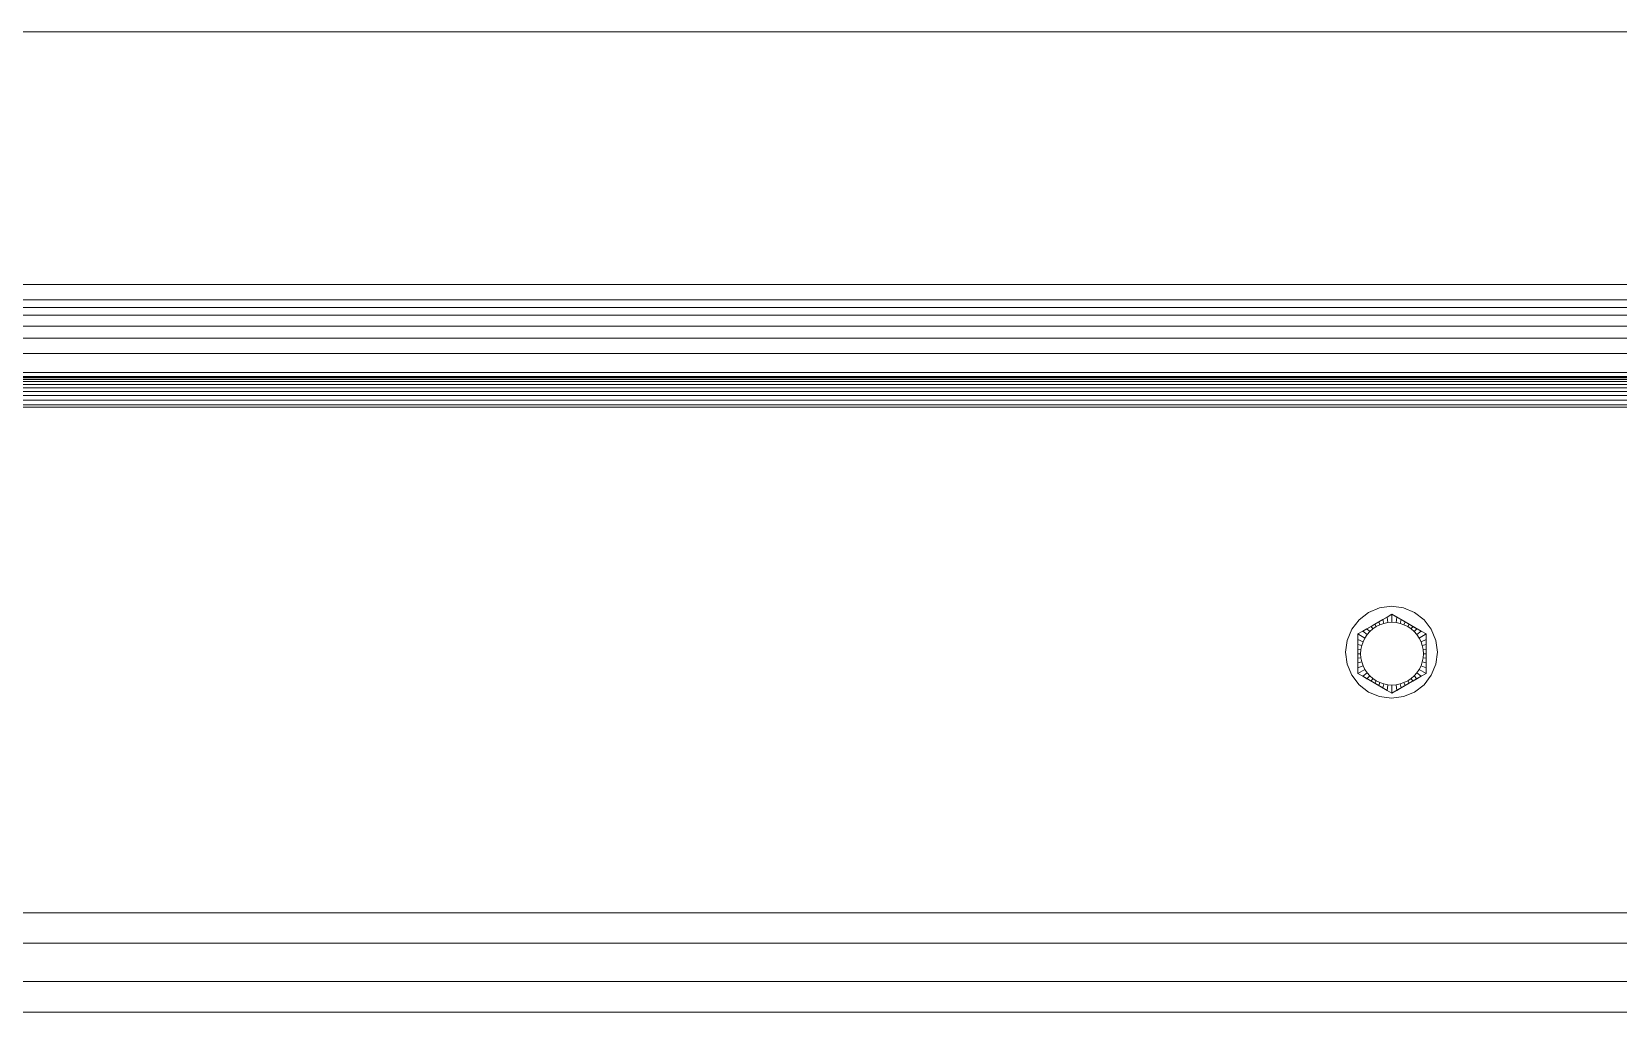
# Model space of a CAD drawing. Header units: inches. Extents: x -827 to 154, y -802 to 207.
# Drawn here: x -147.74 to -134.79, y -137.85 to -129.85 of the extents above; entities that cross this region are included whole.
import ezdxf

# ---------------------------------------------------------------- set-up
doc = ezdxf.new("R2010")
doc.units = ezdxf.units.IN
doc.header["$MEASUREMENT"] = 0
doc.layers.add('Layer0', color=7, linetype='Continuous', lineweight=9)
doc.layers.add('Shop_Sabre_RC-8_CNC_Router_skp', color=8, linetype='Continuous', lineweight=9)

# ---------------------------------------------------------------- blocks, each defined once
blk = doc.blocks.new('Shop_Sabre_RC-8_CNC_Router_skp_168-402907-Level 1')
at = {"layer": 'Layer0'}
for p, q in [((57.123, 0.732), (109.625, 0.732)), ((109.625, 0.732), (57.123, 0.732)), ((57.123, 0.693), (109.625, 0.693)), ((109.625, 0.693), (57.123, 0.693)), ((57.123, 0.656), (109.625, 0.656)), ((109.625, 0.656), (57.123, 0.656)), ((109.625, 0.622), (57.123, 0.622)), ((57.123, 0.622), (109.625, 0.622)), ((109.625, 0.592), (57.123, 0.592)), ((57.123, 0.592), (109.625, 0.592)), ((57.123, 0.565), (109.625, 0.565)), ((57.123, 0.565), (109.625, 0.565)), ((109.625, 0.542), (57.123, 0.542)), ((109.625, 0.542), (57.123, 0.542)), ((57.123, 0.524), (109.625, 0.524)), ((57.123, 0.524), (109.625, 0.524)), ((57.123, 0.511), (109.625, 0.511)), ((109.625, 0.511), (57.123, 0.511)), ((109.625, 0.503), (57.123, 0.503)), ((109.625, 0.503), (57.123, 0.503)), ((57.123, 0.5), (109.625, 0.5)), ((57.123, 0.5), (109.625, 0.5))]:
    blk.add_line(p, q, dxfattribs=at)
blk = doc.blocks.new('Shop_Sabre_RC-8_CNC_Router_skp_167-402906-Level 1')
blk.add_blockref('Shop_Sabre_RC-8_CNC_Router_skp_168-402907-Level 1', (0, 0))
blk = doc.blocks.new('Shop_Sabre_RC-8_CNC_Router_skp_164-402903-Level 1')
blk.add_blockref('Shop_Sabre_RC-8_CNC_Router_skp_167-402906-Level 1', (0, 0))
blk = doc.blocks.new('Shop_Sabre_RC-8_CNC_Router_skp_9-V86-Level 1')
at = {"layer": 'Layer0'}
for p, q in [((96.006, 2.445), (96.245, 2.583)), ((96.245, 2.583), (96.006, 2.445)), ((96.041, 2.466), (96.006, 2.445)), ((96.006, 2.445), (96.041, 2.466)), ((96.074, 2.485), (96.041, 2.466)), ((96.041, 2.466), (96.074, 2.485)), ((96.041, 2.466), (96.064, 2.443)), ((96.064, 2.443), (96.041, 2.466)), ((96.064, 2.443), (96.089, 2.465)), ((96.064, 2.443), (96.089, 2.465)), ((96.105, 2.503), (96.074, 2.485)), ((96.074, 2.485), (96.105, 2.503)), ((96.074, 2.485), (96.089, 2.465)), ((96.089, 2.465), (96.074, 2.485)), ((96.089, 2.465), (96.108, 2.477)), ((96.089, 2.465), (96.108, 2.477)), ((96.137, 2.521), (96.105, 2.503)), ((96.137, 2.521), (96.105, 2.503)), ((96.105, 2.503), (96.117, 2.483)), ((96.117, 2.483), (96.105, 2.503)), ((96.108, 2.477), (96.117, 2.483)), ((96.108, 2.477), (96.117, 2.483)), ((96.117, 2.483), (96.147, 2.498)), ((96.117, 2.483), (96.147, 2.498)), ((96.17, 2.54), (96.137, 2.521)), ((96.17, 2.54), (96.137, 2.521)), ((96.137, 2.521), (96.147, 2.498)), ((96.147, 2.498), (96.137, 2.521)), ((96.147, 2.498), (96.179, 2.509)), ((96.147, 2.498), (96.179, 2.509)), ((96.205, 2.561), (96.17, 2.54)), ((96.205, 2.561), (96.17, 2.54)), ((96.179, 2.509), (96.17, 2.54)), ((96.17, 2.54), (96.179, 2.509)), ((96.179, 2.509), (96.211, 2.515)), ((96.179, 2.509), (96.211, 2.515)), ((96.245, 2.583), (96.205, 2.561)), ((96.245, 2.583), (96.205, 2.561)), ((96.211, 2.515), (96.205, 2.561)), ((96.205, 2.561), (96.211, 2.515)), ((96.211, 2.515), (96.245, 2.518)), ((96.211, 2.515), (96.245, 2.518)), ((96.245, 2.583), (96.245, 2.518)), ((96.245, 2.518), (96.245, 2.583)), ((96.284, 2.561), (96.245, 2.583)), ((96.245, 2.583), (96.284, 2.561)), ((96.245, 2.518), (96.278, 2.515)), ((96.245, 2.518), (96.278, 2.515)), ((96.284, 2.561), (96.278, 2.515)), ((96.284, 2.561), (96.278, 2.515)), ((96.278, 2.515), (96.311, 2.509)), ((96.311, 2.509), (96.278, 2.515)), ((96.284, 2.561), (96.484, 2.445)), ((96.484, 2.445), (96.284, 2.561)), ((96.284, 2.561), (96.319, 2.54)), ((96.284, 2.561), (96.319, 2.54)), ((96.311, 2.509), (96.319, 2.54)), ((96.319, 2.54), (96.311, 2.509)), ((96.311, 2.509), (96.343, 2.498)), ((96.343, 2.498), (96.311, 2.509)), ((96.319, 2.54), (96.352, 2.521)), ((96.319, 2.54), (96.352, 2.521)), ((96.352, 2.521), (96.343, 2.498)), ((96.343, 2.498), (96.352, 2.521)), ((96.343, 2.498), (96.373, 2.483)), ((96.373, 2.483), (96.343, 2.498)), ((96.352, 2.521), (96.384, 2.503)), ((96.352, 2.521), (96.384, 2.503)), ((96.384, 2.503), (96.373, 2.483)), ((96.373, 2.483), (96.384, 2.503)), ((96.373, 2.483), (96.401, 2.465)), ((96.401, 2.465), (96.373, 2.483)), ((96.384, 2.503), (96.416, 2.485)), ((96.416, 2.485), (96.384, 2.503)), ((96.416, 2.485), (96.401, 2.465)), ((96.401, 2.465), (96.416, 2.485)), ((96.401, 2.465), (96.426, 2.443)), ((96.426, 2.443), (96.401, 2.465)), ((96.416, 2.485), (96.449, 2.466)), ((96.449, 2.466), (96.416, 2.485)), ((96.449, 2.466), (96.426, 2.443)), ((96.426, 2.443), (96.449, 2.466)), ((96.449, 2.466), (96.484, 2.445)), ((96.484, 2.445), (96.449, 2.466)), ((96.006, 2.445), (95.966, 2.423)), ((95.966, 2.423), (96.006, 2.445)), ((95.966, 2.377), (95.966, 2.423)), ((96.023, 2.39), (95.966, 2.423)), ((95.966, 2.377), (95.966, 2.423)), ((96.023, 2.39), (95.966, 2.423)), ((95.966, 2.377), (95.966, 2.101)), ((95.966, 2.377), (96.008, 2.36)), ((95.966, 2.377), (95.966, 2.336)), ((95.966, 2.377), (96.008, 2.36)), ((95.966, 2.101), (95.966, 2.377)), ((95.966, 2.336), (95.966, 2.377)), ((95.998, 2.328), (95.966, 2.336)), ((95.966, 2.299), (95.966, 2.336)), ((95.998, 2.328), (95.966, 2.336)), ((95.966, 2.299), (95.966, 2.336)), ((96.008, 2.36), (95.998, 2.328)), ((95.998, 2.328), (96.008, 2.36)), ((95.998, 2.328), (96.008, 2.36)), ((95.998, 2.328), (96.008, 2.36)), ((96.042, 2.418), (96.006, 2.445)), ((96.006, 2.445), (96.042, 2.418)), ((96.008, 2.36), (96.023, 2.39)), ((96.023, 2.39), (96.008, 2.36)), ((96.023, 2.39), (96.042, 2.418)), ((96.023, 2.39), (96.042, 2.418)), ((96.042, 2.418), (96.064, 2.443)), ((96.042, 2.418), (96.064, 2.443)), ((96.426, 2.443), (96.448, 2.418)), ((96.448, 2.418), (96.426, 2.443)), ((96.448, 2.418), (96.484, 2.445)), ((96.484, 2.445), (96.448, 2.418)), ((96.448, 2.418), (96.466, 2.39)), ((96.466, 2.39), (96.448, 2.418)), ((96.466, 2.39), (96.523, 2.423)), ((96.523, 2.423), (96.466, 2.39)), ((96.466, 2.39), (96.481, 2.36)), ((96.481, 2.36), (96.466, 2.39)), ((96.523, 2.377), (96.481, 2.36)), ((96.481, 2.36), (96.523, 2.377)), ((96.481, 2.36), (96.492, 2.328)), ((96.492, 2.328), (96.481, 2.36)), ((96.484, 2.445), (96.523, 2.423)), ((96.523, 2.423), (96.484, 2.445)), ((96.492, 2.328), (96.523, 2.336)), ((96.523, 2.336), (96.492, 2.328)), ((96.523, 2.423), (96.523, 2.101)), ((96.523, 2.101), (96.523, 2.423)), ((96.523, 2.377), (96.523, 2.423)), ((96.523, 2.423), (96.523, 2.377)), ((96.523, 2.336), (96.523, 2.377)), ((96.523, 2.377), (96.523, 2.336)), ((96.523, 2.299), (96.523, 2.336)), ((96.523, 2.336), (96.523, 2.299)), ((95.966, 2.299), (95.991, 2.295)), ((95.966, 2.299), (95.966, 2.262)), ((95.966, 2.299), (95.991, 2.295)), ((95.966, 2.262), (95.966, 2.299)), ((95.989, 2.262), (95.966, 2.262)), ((95.966, 2.262), (95.966, 2.225)), ((95.966, 2.262), (95.989, 2.262)), ((95.966, 2.225), (95.966, 2.262)), ((95.991, 2.228), (95.966, 2.225)), ((95.966, 2.225), (95.991, 2.228)), ((95.966, 2.187), (95.966, 2.225)), ((95.966, 2.225), (95.966, 2.187)), ((95.991, 2.295), (95.989, 2.262)), ((95.991, 2.295), (95.989, 2.262)), ((95.991, 2.295), (95.989, 2.262)), ((95.989, 2.262), (95.991, 2.295)), ((95.989, 2.262), (95.991, 2.228)), ((95.989, 2.262), (95.991, 2.228)), ((95.991, 2.228), (95.989, 2.262)), ((95.991, 2.228), (95.989, 2.262)), ((95.998, 2.328), (95.991, 2.295)), ((95.991, 2.295), (95.998, 2.328)), ((95.991, 2.295), (95.998, 2.328)), ((95.998, 2.328), (95.991, 2.295)), ((95.991, 2.228), (95.998, 2.196)), ((95.998, 2.196), (95.991, 2.228)), ((95.991, 2.228), (95.998, 2.196)), ((95.998, 2.196), (95.991, 2.228)), ((96.498, 2.295), (96.492, 2.328)), ((96.492, 2.328), (96.498, 2.295)), ((96.492, 2.328), (96.498, 2.295)), ((96.498, 2.295), (96.492, 2.328)), ((96.492, 2.196), (96.498, 2.228)), ((96.492, 2.196), (96.498, 2.228)), ((96.492, 2.196), (96.498, 2.228)), ((96.498, 2.228), (96.492, 2.196)), ((96.523, 2.299), (96.498, 2.295)), ((96.498, 2.295), (96.523, 2.299)), ((96.501, 2.262), (96.498, 2.295)), ((96.498, 2.295), (96.501, 2.262)), ((96.498, 2.295), (96.501, 2.262)), ((96.501, 2.262), (96.498, 2.295)), ((96.498, 2.228), (96.501, 2.262)), ((96.501, 2.262), (96.498, 2.228)), ((96.498, 2.228), (96.501, 2.262)), ((96.501, 2.262), (96.498, 2.228)), ((96.523, 2.225), (96.498, 2.228)), ((96.498, 2.228), (96.523, 2.225)), ((96.501, 2.262), (96.523, 2.262)), ((96.501, 2.262), (96.523, 2.262)), ((96.523, 2.262), (96.523, 2.299)), ((96.523, 2.299), (96.523, 2.262)), ((96.523, 2.225), (96.523, 2.262)), ((96.523, 2.225), (96.523, 2.262)), ((96.523, 2.187), (96.523, 2.225)), ((96.523, 2.187), (96.523, 2.225)), ((95.998, 2.196), (95.966, 2.187)), ((95.998, 2.196), (95.966, 2.187)), ((95.966, 2.146), (95.966, 2.187)), ((95.966, 2.146), (95.966, 2.187)), ((96.008, 2.164), (95.966, 2.146)), ((95.966, 2.146), (96.008, 2.164)), ((95.966, 2.146), (95.966, 2.101)), ((95.966, 2.101), (95.966, 2.146)), ((96.023, 2.134), (95.966, 2.101)), ((95.966, 2.101), (96.023, 2.134)), ((95.966, 2.101), (96.006, 2.078)), ((96.006, 2.078), (95.966, 2.101)), ((95.998, 2.196), (96.008, 2.164)), ((95.998, 2.196), (96.008, 2.164)), ((96.042, 2.106), (96.006, 2.078)), ((96.006, 2.078), (96.042, 2.106)), ((96.006, 2.078), (96.245, 1.94)), ((96.245, 1.94), (96.006, 2.078)), ((96.006, 2.078), (96.041, 2.058)), ((96.041, 2.058), (96.006, 2.078)), ((96.008, 2.164), (96.023, 2.134)), ((96.008, 2.164), (96.023, 2.134)), ((96.023, 2.134), (96.042, 2.106)), ((96.023, 2.134), (96.042, 2.106)), ((96.041, 2.058), (96.064, 2.081)), ((96.064, 2.081), (96.041, 2.058)), ((96.042, 2.106), (96.064, 2.081)), ((96.042, 2.106), (96.064, 2.081)), ((96.064, 2.081), (96.089, 2.059)), ((96.064, 2.081), (96.089, 2.059)), ((96.284, 1.963), (96.484, 2.078)), ((96.484, 2.078), (96.284, 1.963)), ((96.401, 2.059), (96.426, 2.081)), ((96.426, 2.081), (96.401, 2.059)), ((96.426, 2.081), (96.448, 2.106)), ((96.448, 2.106), (96.426, 2.081)), ((96.426, 2.081), (96.449, 2.058)), ((96.449, 2.058), (96.426, 2.081)), ((96.448, 2.106), (96.466, 2.134)), ((96.466, 2.134), (96.448, 2.106)), ((96.448, 2.106), (96.484, 2.078)), ((96.484, 2.078), (96.448, 2.106)), ((96.484, 2.078), (96.449, 2.058)), ((96.449, 2.058), (96.484, 2.078)), ((96.466, 2.134), (96.481, 2.164)), ((96.481, 2.164), (96.466, 2.134)), ((96.523, 2.101), (96.466, 2.134)), ((96.466, 2.134), (96.523, 2.101)), ((96.481, 2.164), (96.492, 2.196)), ((96.481, 2.164), (96.492, 2.196)), ((96.481, 2.164), (96.492, 2.196)), ((96.492, 2.196), (96.481, 2.164)), ((96.481, 2.164), (96.523, 2.146)), ((96.523, 2.146), (96.481, 2.164)), ((96.523, 2.101), (96.484, 2.078)), ((96.484, 2.078), (96.523, 2.101)), ((96.523, 2.187), (96.492, 2.196)), ((96.492, 2.196), (96.523, 2.187)), ((96.523, 2.146), (96.523, 2.187)), ((96.523, 2.146), (96.523, 2.187)), ((96.523, 2.146), (96.523, 2.101)), ((96.523, 2.101), (96.523, 2.146)), ((96.041, 2.058), (96.074, 2.039)), ((96.074, 2.039), (96.041, 2.058)), ((96.074, 2.039), (96.089, 2.059)), ((96.089, 2.059), (96.074, 2.039)), ((96.074, 2.039), (96.105, 2.021)), ((96.105, 2.021), (96.074, 2.039)), ((96.089, 2.059), (96.117, 2.04)), ((96.089, 2.059), (96.117, 2.04)), ((96.105, 2.021), (96.117, 2.04)), ((96.117, 2.04), (96.105, 2.021)), ((96.137, 2.002), (96.105, 2.021)), ((96.137, 2.002), (96.105, 2.021)), ((96.117, 2.04), (96.147, 2.026)), ((96.117, 2.04), (96.147, 2.026)), ((96.137, 2.002), (96.147, 2.026)), ((96.147, 2.026), (96.137, 2.002)), ((96.17, 1.983), (96.137, 2.002)), ((96.17, 1.983), (96.137, 2.002)), ((96.147, 2.026), (96.179, 2.015)), ((96.147, 2.026), (96.179, 2.015)), ((96.179, 2.015), (96.17, 1.983)), ((96.17, 1.983), (96.179, 2.015)), ((96.205, 1.963), (96.17, 1.983)), ((96.205, 1.963), (96.17, 1.983)), ((96.179, 2.015), (96.211, 2.008)), ((96.179, 2.015), (96.211, 2.008)), ((96.205, 1.963), (96.211, 2.008)), ((96.211, 2.008), (96.205, 1.963)), ((96.245, 1.94), (96.205, 1.963)), ((96.245, 1.94), (96.205, 1.963)), ((96.211, 2.008), (96.245, 2.006)), ((96.211, 2.008), (96.245, 2.006)), ((96.245, 2.006), (96.278, 2.008)), ((96.245, 2.006), (96.278, 2.008)), ((96.245, 2.006), (96.245, 1.94)), ((96.245, 1.94), (96.245, 2.006)), ((96.245, 1.94), (96.284, 1.963)), ((96.284, 1.963), (96.245, 1.94)), ((96.278, 2.008), (96.311, 2.015)), ((96.311, 2.015), (96.278, 2.008)), ((96.284, 1.963), (96.278, 2.008)), ((96.284, 1.963), (96.278, 2.008)), ((96.284, 1.963), (96.319, 1.983)), ((96.284, 1.963), (96.319, 1.983)), ((96.311, 2.015), (96.343, 2.026)), ((96.343, 2.026), (96.311, 2.015)), ((96.311, 2.015), (96.319, 1.983)), ((96.319, 1.983), (96.311, 2.015)), ((96.319, 1.983), (96.352, 2.002)), ((96.319, 1.983), (96.352, 2.002)), ((96.343, 2.026), (96.373, 2.04)), ((96.373, 2.04), (96.343, 2.026)), ((96.343, 2.026), (96.352, 2.002)), ((96.352, 2.002), (96.343, 2.026)), ((96.352, 2.002), (96.384, 2.021)), ((96.352, 2.002), (96.384, 2.021)), ((96.373, 2.04), (96.401, 2.059)), ((96.401, 2.059), (96.373, 2.04)), ((96.384, 2.021), (96.373, 2.04)), ((96.373, 2.04), (96.384, 2.021)), ((96.416, 2.039), (96.384, 2.021)), ((96.384, 2.021), (96.416, 2.039)), ((96.416, 2.039), (96.401, 2.059)), ((96.401, 2.059), (96.416, 2.039)), ((96.416, 2.039), (96.449, 2.058)), ((96.449, 2.058), (96.416, 2.039))]:
    blk.add_line(p, q, dxfattribs=at)
blk = doc.blocks.new('Shop_Sabre_RC-8_CNC_Router_skp_144-V87-Level 1')
blk.add_blockref('Shop_Sabre_RC-8_CNC_Router_skp_9-V86-Level 1', (12.626, 0))
blk = doc.blocks.new('Shop_Sabre_RC-8_CNC_Router_skp_136-402875-Level 1')
at = {"layer": 'Layer0'}
for p, q in [((96.8125, 0.5625), (58.8125, 0.5625)), ((96.8125, 0.5625), (58.8125, 0.5625)), ((58.6875, 0.25), (96.8125, 0.25)), ((58.6875, 0.25), (96.8125, 0.25))]:
    blk.add_line(p, q, dxfattribs=at)
blk = doc.blocks.new('Shop_Sabre_RC-8_CNC_Router_skp_135-402874-Level 1')
at = {"layer": 'Layer0'}
for p, q in [((98.625, 5.188), (60.625, 5.188)), ((98.625, 5.188), (60.625, 5.188)), ((60.375, 4.375), (98.625, 4.375)), ((60.375, 4.375), (98.625, 4.375)), ((72.151, 2.612), (72.061, 2.575)), ((72.151, 2.612), (72.061, 2.575)), ((72.249, 2.625), (72.151, 2.612)), ((72.249, 2.625), (72.151, 2.612)), ((72.249, 2.625), (72.346, 2.612)), ((72.346, 2.612), (72.249, 2.625)), ((72.346, 2.612), (72.436, 2.575)), ((72.436, 2.575), (72.346, 2.612)), ((71.983, 2.515), (71.924, 2.438)), ((71.983, 2.515), (71.924, 2.438)), ((72.061, 2.575), (71.983, 2.515)), ((71.983, 2.515), (72.061, 2.575)), ((72.436, 2.575), (72.514, 2.515)), ((72.514, 2.515), (72.436, 2.575)), ((72.514, 2.515), (72.573, 2.438)), ((72.514, 2.515), (72.573, 2.438)), ((71.874, 2.25), (71.886, 2.347)), ((71.886, 2.347), (71.874, 2.25)), ((71.924, 2.438), (71.886, 2.347)), ((71.924, 2.438), (71.886, 2.347)), ((72.573, 2.438), (72.611, 2.347)), ((72.573, 2.438), (72.611, 2.347)), ((72.624, 2.25), (72.611, 2.347)), ((72.611, 2.347), (72.624, 2.25)), ((71.886, 2.153), (71.874, 2.25)), ((71.874, 2.25), (71.886, 2.153)), ((72.611, 2.153), (72.624, 2.25)), ((72.624, 2.25), (72.611, 2.153)), ((71.924, 2.063), (71.886, 2.153)), ((71.886, 2.153), (71.924, 2.063)), ((72.573, 2.063), (72.611, 2.153)), ((72.611, 2.153), (72.573, 2.063)), ((71.983, 1.985), (71.924, 2.063)), ((71.924, 2.063), (71.983, 1.985)), ((72.061, 1.925), (71.983, 1.985)), ((72.061, 1.925), (71.983, 1.985)), ((72.436, 1.925), (72.514, 1.985)), ((72.436, 1.925), (72.514, 1.985)), ((72.514, 1.985), (72.573, 2.063)), ((72.573, 2.063), (72.514, 1.985)), ((72.151, 1.888), (72.061, 1.925)), ((72.151, 1.888), (72.061, 1.925)), ((72.249, 1.875), (72.151, 1.888)), ((72.249, 1.875), (72.151, 1.888)), ((72.249, 1.875), (72.346, 1.888)), ((72.346, 1.888), (72.249, 1.875)), ((72.346, 1.888), (72.436, 1.925)), ((72.436, 1.925), (72.346, 1.888)), ((57.623, 0.25), (99.875, 0.25)), ((99.875, 0.25), (57.623, 0.25))]:
    blk.add_line(p, q, dxfattribs=at)
for name, p in [('Shop_Sabre_RC-8_CNC_Router_skp_136-402875-Level 1', (1.812, 4.375)), ('Shop_Sabre_RC-8_CNC_Router_skp_144-V87-Level 1', (-36.626, 0))]:
    blk.add_blockref(name, p)
blk = doc.blocks.new('Shop_Sabre_RC-8_CNC_Router_skp_109-402848-Level 1')
at = {"layer": 'Layer0'}
for p, q in [((49.875, 0), (0, 0)), ((0, 0), (49.875, 0))]:
    blk.add_line(p, q, dxfattribs=at)
blk = doc.blocks.new('Shop_Sabre_RC-8_CNC_Router_skp_107-402846-Level 1')
at = {"layer": 'Layer0'}
for p, q in [((58, 0.625), (110.875, 0.625)), ((110.875, 0.625), (58, 0.625)), ((58, 0.562), (110.875, 0.562)), ((58, 0.562), (110.875, 0.562)), ((110.875, 0.5), (58, 0.5)), ((58, 0.5), (110.875, 0.5)), ((58, 0.409), (110.875, 0.409)), ((58, 0.409), (110.875, 0.409)), ((110.875, 0.312), (57.498, 0.312)), ((110.875, 0.312), (57.498, 0.312)), ((57.498, 0.188), (103.218, 0.188)), ((57.498, 0.188), (103.218, 0.188)), ((103.077, 0.031), (57.498, 0.031)), ((57.498, 0.031), (103.077, 0.031))]:
    blk.add_line(p, q, dxfattribs=at)
blk = doc.blocks.new('Shop_Sabre_RC-8_CNC_Router_skp_17-402756-Level 1')
at = {"layer": 'Layer0'}
blk.add_line((59.406, 0), (100.438, 0), dxfattribs=at)
blk.add_line((59.406, 0), (100.438, 0), dxfattribs=at)
blk = doc.blocks.new('Shop_Sabre_RC-8_CNC_Router_skp_1-402740-Level 1')
for name, p in [('Shop_Sabre_RC-8_CNC_Router_skp_135-402874-Level 1', (0, 0)), ('Shop_Sabre_RC-8_CNC_Router_skp_164-402903-Level 1', (0.5, -0.5)), ('Shop_Sabre_RC-8_CNC_Router_skp_17-402756-Level 1', (2.687, -2.812))]:
    blk.add_blockref(name, p)
at = {"extrusion": (0, 0, -1), "zscale": -1, "rotation": 180}
blk.add_blockref('Shop_Sabre_RC-8_CNC_Router_skp_107-402846-Level 1', (-0.125, 0), dxfattribs=at)
at = {"extrusion": (0, 0, -1)}
blk.add_blockref('Shop_Sabre_RC-8_CNC_Router_skp_109-402848-Level 1', (-108, -0.75), dxfattribs=at)
blk = doc.blocks.new('Shop_Sabre_RC-8_CNC_Router_skp-402726-Level 1')
blk.add_blockref('Shop_Sabre_RC-8_CNC_Router_skp_1-402740-Level 1', (0, 0))

msp = doc.modelspace()

# ---------------------------------------------------------------- block references
at = {"layer": 'Shop_Sabre_RC-8_CNC_Router_skp', "color": 7, "rotation": 180}
msp.add_blockref('Shop_Sabre_RC-8_CNC_Router_skp-402726-Level 1', (-64.395614, -132.663924), dxfattribs=at)

doc.saveas('drawing.dxf')
